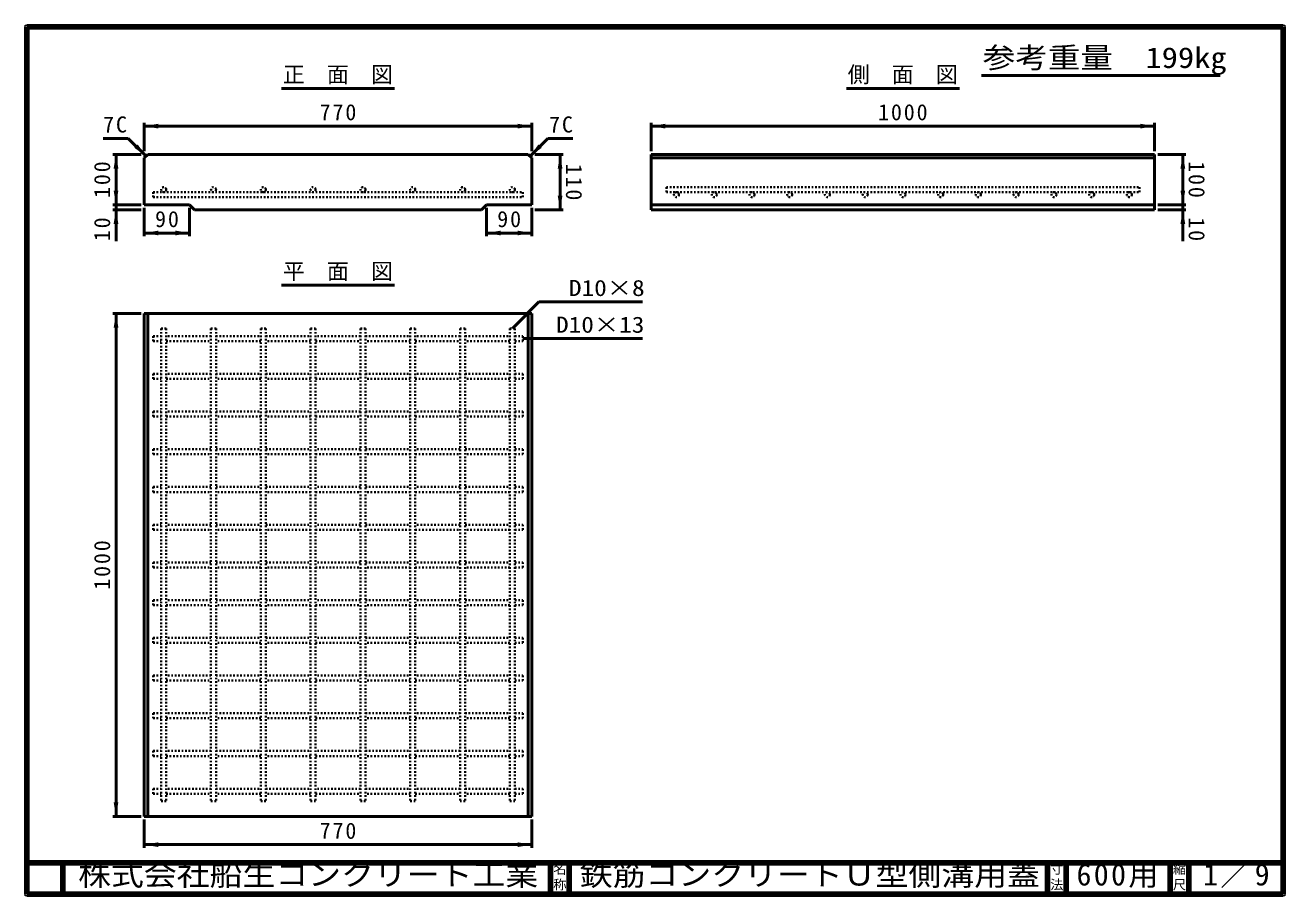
# Model space of a CAD drawing. Units: millimetres, scale not verified. Extents: x 100 to 4105, y 100 to 2870.
import ezdxf
from ezdxf.enums import TextEntityAlignment as Align

# ---------------------------------------------------------------- set-up
doc = ezdxf.new("R2010")
doc.units = ezdxf.units.MM
doc.header["$LTSCALE"] = 5
doc.linetypes.add('USER1', pattern=[2.2, 1, -1.2])
doc.layers.add('V-nasSTD', color=7, linetype='USER1', lineweight=35)
doc.styles.add('ＭＳ ゴシック', font='')
doc.styles.get('ＭＳ ゴシック').set_extended_font_data('MS Gothic')

msp = doc.modelspace()

# ---------------------------------------------------------------- hatches: boundary and pattern name
at = {"layer": 'V-nasSTD'}
for points in [[(523.752, 2556.279), (478.752, 2548.779), (523.752, 2541.279)], [(1665.752, 2541.279), (1710.752, 2548.779), (1665.752, 2556.279)], [(2135.752, 2556.279), (2090.752, 2548.779), (2135.752, 2541.279)], [(3645.752, 2541.279), (3690.752, 2548.779), (3645.752, 2556.279)], [(457.835, 2490.302), (484.352, 2453.179), (447.229, 2479.695)], [(1731.668, 2490.302), (1705.152, 2453.179), (1742.275, 2479.695)], [(396.252, 2413.779), (388.752, 2458.779), (381.252, 2413.779)], [(1793.252, 2413.779), (1800.752, 2458.779), (1808.252, 2413.779)], [(3773.252, 2413.779), (3780.752, 2458.779), (3788.252, 2413.779)], [(381.252, 2343.779), (388.752, 2298.779), (396.252, 2343.779)], [(1808.252, 2327.779), (1800.752, 2282.779), (1793.252, 2327.779)], [(3788.252, 2343.779), (3780.752, 2298.779), (3773.252, 2343.779)], [(396.252, 2237.779), (388.752, 2282.779), (381.252, 2237.779)], [(3773.252, 2237.779), (3780.752, 2282.779), (3788.252, 2237.779)], [(523.752, 2216.279), (478.752, 2208.779), (523.752, 2201.279)], [(577.752, 2201.279), (622.752, 2208.779), (577.752, 2216.279)], [(1611.752, 2216.279), (1566.752, 2208.779), (1611.752, 2201.279)], [(1665.752, 2201.279), (1710.752, 2208.779), (1665.752, 2216.279)], [(396.252, 1907.779), (388.752, 1952.779), (381.252, 1907.779)], [(381.252, 397.779), (388.752, 352.779), (396.252, 397.779)], [(523.752, 255.279), (478.752, 262.779), (523.752, 270.279)], [(1665.752, 270.279), (1710.752, 262.779), (1665.752, 255.279)]]:
    msp.add_hatch(color=256, dxfattribs=at).paths.add_polyline_path(points)

# ---------------------------------------------------------------- linework, layer by layer
at = {"layer": 'V-nasSTD', "linetype": 'Continuous', "lineweight": 100}
for p, q in [((105, 2865), (105, 105)), ((4100, 2865), (105, 2865)), ((4100, 105), (4100, 2865)), ((105, 205), (4100, 205)), ((220, 205), (220, 105)), ((1770, 205), (1770, 105)), ((1830, 205), (1830, 105)), ((3350, 205), (3350, 105)), ((3410, 205), (3410, 105)), ((3740, 205), (3740, 105)), ((3800, 205), (3800, 105)), ((105, 105), (4100, 105))]:
    msp.add_line(p, q, dxfattribs=at)
at = {"layer": 'V-nasSTD', "linetype": 'Continuous', "lineweight": 50}
for p, q in [((3140.5, 2709.753), (3900, 2709.753)), ((915.252, 2668.779), (1274.252, 2668.779)), ((2711.252, 2668.779), (3070.252, 2668.779)), ((478.752, 2558.779), (478.752, 2468.779)), ((1710.752, 2548.779), (478.752, 2548.779)), ((1710.752, 2558.779), (1710.752, 2468.779)), ((2090.752, 2558.779), (2090.752, 2468.779)), ((3690.752, 2548.779), (2090.752, 2548.779)), ((3690.752, 2558.779), (3690.752, 2468.779)), ((427.783, 2509.747), (347.783, 2509.747)), ((484.352, 2453.179), (427.783, 2509.747)), ((1705.152, 2453.179), (1761.72, 2509.747)), ((1761.72, 2509.747), (1841.72, 2509.747)), ((468.752, 2458.779), (378.752, 2458.779)), ((388.752, 2458.779), (388.752, 2298.779)), ((489.952, 2458.779), (478.752, 2447.579)), ((478.752, 2447.579), (478.752, 2298.779)), ((1699.552, 2458.779), (489.952, 2458.779)), ((1699.552, 2458.779), (1710.752, 2447.579)), ((1710.752, 2298.779), (1710.752, 2447.579)), ((1720.752, 2458.779), (1810.752, 2458.779)), ((1800.752, 2458.779), (1800.752, 2282.779)), ((2090.752, 2458.779), (2090.752, 2282.779)), ((3690.752, 2458.779), (2090.752, 2458.779)), ((3690.752, 2447.579), (2090.752, 2447.579)), ((3690.752, 2282.779), (3690.752, 2458.779)), ((3700.752, 2458.779), (3790.752, 2458.779)), ((3780.752, 2458.779), (3780.752, 2298.779)), ((468.752, 2298.779), (378.752, 2298.779)), ((388.752, 2298.779), (388.752, 2282.779)), ((478.752, 2298.779), (622.752, 2298.779)), ((478.752, 2288.779), (478.752, 2198.779)), ((622.752, 2298.779), (638.752, 2282.779)), ((622.752, 2288.779), (622.752, 2198.779)), ((1550.752, 2282.779), (1566.752, 2298.779)), ((1566.752, 2298.779), (1710.752, 2298.779)), ((1566.752, 2288.779), (1566.752, 2198.779)), ((1710.752, 2288.779), (1710.752, 2198.779)), ((2090.752, 2298.779), (3690.752, 2298.779)), ((3700.752, 2298.779), (3790.752, 2298.779)), ((3780.752, 2298.779), (3780.752, 2282.779)), ((468.752, 2282.779), (378.752, 2282.779)), ((388.752, 2282.779), (388.752, 2182.779)), ((638.752, 2282.779), (1550.752, 2282.779)), ((1720.752, 2282.779), (1810.752, 2282.779)), ((2090.752, 2282.779), (3690.752, 2282.779)), ((3700.752, 2282.779), (3790.752, 2282.779)), ((3780.752, 2282.779), (3780.752, 2182.779)), ((478.752, 2208.779), (622.752, 2208.779)), ((1566.752, 2208.779), (1710.752, 2208.779)), ((915.252, 2042.779), (1274.252, 2042.779)), ((1649.152, 1904.779), (1732.752, 1989.632)), ((2062.752, 1989.632), (1732.752, 1989.632)), ((378.752, 1952.779), (468.752, 1952.779)), ((388.752, 1952.779), (388.752, 352.779)), ((478.752, 1952.779), (478.752, 352.779)), ((1710.752, 1952.779), (478.752, 1952.779)), ((489.952, 352.779), (489.952, 1952.779)), ((1699.552, 352.779), (1699.552, 1952.779)), ((1710.752, 352.779), (1710.752, 1952.779)), ((2062.752, 1872.779), (1682.752, 1872.779)), ((378.752, 352.779), (468.752, 352.779)), ((478.752, 352.779), (1710.752, 352.779)), ((478.752, 252.779), (478.752, 342.779)), ((1710.752, 252.779), (1710.752, 342.779)), ((1710.752, 262.779), (478.752, 262.779))]:
    msp.add_line(p, q, dxfattribs=at)
at = {"layer": 'V-nasSTD'}
for p, q in [((506.752, 2338.779), (506.752, 2322.779)), ((506.752, 2338.779), (1682.752, 2338.779)), ((1682.752, 2338.779), (1682.752, 2322.779)), ((2138.752, 2354.779), (3642.752, 2354.779)), ((2138.752, 2338.779), (2138.752, 2354.779)), ((2138.752, 2338.779), (3642.752, 2338.779)), ((3642.752, 2338.779), (3642.752, 2354.779)), ((506.752, 2322.779), (1682.752, 2322.779)), ((532.352, 1904.779), (532.352, 400.779)), ((532.352, 1904.779), (548.352, 1904.779)), ((548.352, 1904.779), (548.352, 400.779)), ((690.752, 1904.779), (690.752, 400.779)), ((690.752, 1904.779), (706.752, 1904.779)), ((706.752, 1904.779), (706.752, 400.779)), ((849.152, 1904.779), (849.152, 400.779)), ((849.152, 1904.779), (865.152, 1904.779)), ((865.152, 1904.779), (865.152, 400.779)), ((1007.552, 1904.779), (1007.552, 400.779)), ((1007.552, 1904.779), (1023.552, 1904.779)), ((1023.552, 1904.779), (1023.552, 400.779)), ((1165.952, 1904.779), (1165.952, 400.779)), ((1165.952, 1904.779), (1181.952, 1904.779)), ((1181.952, 1904.779), (1181.952, 400.779)), ((1324.352, 1904.779), (1324.352, 400.779)), ((1324.352, 1904.779), (1340.352, 1904.779)), ((1340.352, 1904.779), (1340.352, 400.779)), ((1482.752, 1904.779), (1482.752, 400.779)), ((1482.752, 1904.779), (1498.752, 1904.779)), ((1498.752, 1904.779), (1498.752, 400.779)), ((1641.152, 1904.779), (1641.152, 400.779)), ((1641.152, 1904.779), (1657.152, 1904.779)), ((1657.152, 1904.779), (1657.152, 400.779)), ((506.752, 1880.779), (506.752, 1864.779)), ((506.752, 1880.779), (532.352, 1880.779)), ((506.752, 1864.779), (532.352, 1864.779)), ((690.752, 1880.779), (548.352, 1880.779)), ((548.352, 1864.779), (690.752, 1864.779)), ((706.752, 1880.779), (849.152, 1880.779)), ((849.152, 1864.779), (706.752, 1864.779)), ((865.152, 1880.779), (1007.552, 1880.779)), ((1007.552, 1864.779), (865.152, 1864.779)), ((1165.952, 1880.779), (1023.552, 1880.779)), ((1023.552, 1864.779), (1165.952, 1864.779)), ((1181.952, 1880.779), (1324.352, 1880.779)), ((1324.352, 1864.779), (1181.952, 1864.779)), ((1482.752, 1880.779), (1340.352, 1880.779)), ((1340.352, 1864.779), (1482.752, 1864.779)), ((1498.752, 1880.779), (1641.152, 1880.779)), ((1641.152, 1864.779), (1498.752, 1864.779)), ((1657.152, 1880.779), (1682.752, 1880.779)), ((1657.152, 1864.779), (1682.752, 1864.779)), ((1682.752, 1880.779), (1682.752, 1864.779)), ((506.752, 1760.779), (506.752, 1744.779)), ((506.752, 1760.779), (532.352, 1760.779)), ((506.752, 1744.779), (532.352, 1744.779)), ((690.752, 1760.779), (548.352, 1760.779)), ((548.352, 1744.779), (690.752, 1744.779)), ((706.752, 1760.779), (849.152, 1760.779)), ((849.152, 1744.779), (706.752, 1744.779)), ((865.152, 1760.779), (1007.552, 1760.779)), ((1007.552, 1744.779), (865.152, 1744.779)), ((1165.952, 1760.779), (1023.552, 1760.779)), ((1023.552, 1744.779), (1165.952, 1744.779)), ((1181.952, 1760.779), (1324.352, 1760.779)), ((1324.352, 1744.779), (1181.952, 1744.779)), ((1482.752, 1760.779), (1340.352, 1760.779)), ((1340.352, 1744.779), (1482.752, 1744.779)), ((1498.752, 1760.779), (1641.152, 1760.779)), ((1641.152, 1744.779), (1498.752, 1744.779)), ((1657.152, 1760.779), (1682.752, 1760.779)), ((1657.152, 1744.779), (1682.752, 1744.779)), ((1682.752, 1760.779), (1682.752, 1744.779)), ((506.752, 1640.779), (506.752, 1624.779)), ((506.752, 1640.779), (532.352, 1640.779)), ((506.752, 1624.779), (532.352, 1624.779)), ((690.752, 1640.779), (548.352, 1640.779)), ((548.352, 1624.779), (690.752, 1624.779)), ((706.752, 1640.779), (849.152, 1640.779)), ((849.152, 1624.779), (706.752, 1624.779)), ((865.152, 1640.779), (1007.552, 1640.779)), ((1007.552, 1624.779), (865.152, 1624.779)), ((1165.952, 1640.779), (1023.552, 1640.779)), ((1023.552, 1624.779), (1165.952, 1624.779)), ((1181.952, 1640.779), (1324.352, 1640.779)), ((1324.352, 1624.779), (1181.952, 1624.779)), ((1482.752, 1640.779), (1340.352, 1640.779)), ((1340.352, 1624.779), (1482.752, 1624.779)), ((1498.752, 1640.779), (1641.152, 1640.779)), ((1641.152, 1624.779), (1498.752, 1624.779)), ((1657.152, 1640.779), (1682.752, 1640.779)), ((1657.152, 1624.779), (1682.752, 1624.779)), ((1682.752, 1640.779), (1682.752, 1624.779)), ((506.752, 1520.779), (506.752, 1504.779)), ((506.752, 1520.779), (532.352, 1520.779)), ((506.752, 1504.779), (532.352, 1504.779)), ((690.752, 1520.779), (548.352, 1520.779)), ((548.352, 1504.779), (690.752, 1504.779)), ((706.752, 1520.779), (849.152, 1520.779)), ((849.152, 1504.779), (706.752, 1504.779)), ((865.152, 1520.779), (1007.552, 1520.779)), ((1007.552, 1504.779), (865.152, 1504.779)), ((1165.952, 1520.779), (1023.552, 1520.779)), ((1023.552, 1504.779), (1165.952, 1504.779)), ((1181.952, 1520.779), (1324.352, 1520.779)), ((1324.352, 1504.779), (1181.952, 1504.779)), ((1482.752, 1520.779), (1340.352, 1520.779)), ((1340.352, 1504.779), (1482.752, 1504.779)), ((1498.752, 1520.779), (1641.152, 1520.779)), ((1641.152, 1504.779), (1498.752, 1504.779)), ((1657.152, 1520.779), (1682.752, 1520.779)), ((1657.152, 1504.779), (1682.752, 1504.779)), ((1682.752, 1520.779), (1682.752, 1504.779)), ((506.752, 1400.779), (506.752, 1384.779)), ((506.752, 1400.779), (532.352, 1400.779)), ((506.752, 1384.779), (532.352, 1384.779)), ((690.752, 1400.779), (548.352, 1400.779)), ((548.352, 1384.779), (690.752, 1384.779)), ((706.752, 1400.779), (849.152, 1400.779)), ((849.152, 1384.779), (706.752, 1384.779)), ((865.152, 1400.779), (1007.552, 1400.779)), ((1007.552, 1384.779), (865.152, 1384.779)), ((1165.952, 1400.779), (1023.552, 1400.779)), ((1023.552, 1384.779), (1165.952, 1384.779)), ((1181.952, 1400.779), (1324.352, 1400.779)), ((1324.352, 1384.779), (1181.952, 1384.779)), ((1482.752, 1400.779), (1340.352, 1400.779)), ((1340.352, 1384.779), (1482.752, 1384.779)), ((1498.752, 1400.779), (1641.152, 1400.779)), ((1641.152, 1384.779), (1498.752, 1384.779)), ((1657.152, 1400.779), (1682.752, 1400.779)), ((1657.152, 1384.779), (1682.752, 1384.779)), ((1682.752, 1400.779), (1682.752, 1384.779)), ((506.752, 1280.779), (506.752, 1264.779)), ((506.752, 1280.779), (532.352, 1280.779)), ((506.752, 1264.779), (532.352, 1264.779)), ((690.752, 1280.779), (548.352, 1280.779)), ((548.352, 1264.779), (690.752, 1264.779)), ((706.752, 1280.779), (849.152, 1280.779)), ((849.152, 1264.779), (706.752, 1264.779)), ((865.152, 1280.779), (1007.552, 1280.779)), ((1007.552, 1264.779), (865.152, 1264.779)), ((1165.952, 1280.779), (1023.552, 1280.779)), ((1023.552, 1264.779), (1165.952, 1264.779)), ((1181.952, 1280.779), (1324.352, 1280.779)), ((1324.352, 1264.779), (1181.952, 1264.779)), ((1482.752, 1280.779), (1340.352, 1280.779)), ((1340.352, 1264.779), (1482.752, 1264.779)), ((1498.752, 1280.779), (1641.152, 1280.779)), ((1641.152, 1264.779), (1498.752, 1264.779)), ((1657.152, 1280.779), (1682.752, 1280.779)), ((1657.152, 1264.779), (1682.752, 1264.779)), ((1682.752, 1280.779), (1682.752, 1264.779)), ((506.752, 1160.779), (506.752, 1144.779)), ((506.752, 1160.779), (532.352, 1160.779)), ((506.752, 1144.779), (532.352, 1144.779)), ((690.752, 1160.779), (548.352, 1160.779)), ((548.352, 1144.779), (690.752, 1144.779)), ((706.752, 1160.779), (849.152, 1160.779)), ((849.152, 1144.779), (706.752, 1144.779)), ((865.152, 1160.779), (1007.552, 1160.779)), ((1007.552, 1144.779), (865.152, 1144.779)), ((1165.952, 1160.779), (1023.552, 1160.779)), ((1023.552, 1144.779), (1165.952, 1144.779)), ((1181.952, 1160.779), (1324.352, 1160.779)), ((1324.352, 1144.779), (1181.952, 1144.779)), ((1482.752, 1160.779), (1340.352, 1160.779)), ((1340.352, 1144.779), (1482.752, 1144.779)), ((1498.752, 1160.779), (1641.152, 1160.779)), ((1641.152, 1144.779), (1498.752, 1144.779)), ((1657.152, 1160.779), (1682.752, 1160.779)), ((1657.152, 1144.779), (1682.752, 1144.779)), ((1682.752, 1160.779), (1682.752, 1144.779)), ((506.752, 1040.779), (506.752, 1024.779)), ((506.752, 1040.779), (532.352, 1040.779)), ((506.752, 1024.779), (532.352, 1024.779)), ((690.752, 1040.779), (548.352, 1040.779)), ((548.352, 1024.779), (690.752, 1024.779)), ((706.752, 1040.779), (849.152, 1040.779)), ((849.152, 1024.779), (706.752, 1024.779)), ((865.152, 1040.779), (1007.552, 1040.779)), ((1007.552, 1024.779), (865.152, 1024.779)), ((1165.952, 1040.779), (1023.552, 1040.779)), ((1023.552, 1024.779), (1165.952, 1024.779)), ((1181.952, 1040.779), (1324.352, 1040.779)), ((1324.352, 1024.779), (1181.952, 1024.779)), ((1482.752, 1040.779), (1340.352, 1040.779)), ((1340.352, 1024.779), (1482.752, 1024.779)), ((1498.752, 1040.779), (1641.152, 1040.779)), ((1641.152, 1024.779), (1498.752, 1024.779)), ((1657.152, 1040.779), (1682.752, 1040.779)), ((1657.152, 1024.779), (1682.752, 1024.779)), ((1682.752, 1040.779), (1682.752, 1024.779)), ((506.752, 920.779), (506.752, 904.779)), ((506.752, 920.779), (532.352, 920.779)), ((506.752, 904.779), (532.352, 904.779)), ((690.752, 920.779), (548.352, 920.779)), ((548.352, 904.779), (690.752, 904.779)), ((706.752, 920.779), (849.152, 920.779)), ((849.152, 904.779), (706.752, 904.779)), ((865.152, 920.779), (1007.552, 920.779)), ((1007.552, 904.779), (865.152, 904.779)), ((1165.952, 920.779), (1023.552, 920.779)), ((1023.552, 904.779), (1165.952, 904.779)), ((1181.952, 920.779), (1324.352, 920.779)), ((1324.352, 904.779), (1181.952, 904.779)), ((1482.752, 920.779), (1340.352, 920.779)), ((1340.352, 904.779), (1482.752, 904.779)), ((1498.752, 920.779), (1641.152, 920.779)), ((1641.152, 904.779), (1498.752, 904.779)), ((1657.152, 920.779), (1682.752, 920.779)), ((1657.152, 904.779), (1682.752, 904.779)), ((1682.752, 920.779), (1682.752, 904.779)), ((506.752, 800.779), (506.752, 784.779)), ((506.752, 800.779), (532.352, 800.779)), ((506.752, 784.779), (532.352, 784.779)), ((690.752, 800.779), (548.352, 800.779)), ((548.352, 784.779), (690.752, 784.779)), ((706.752, 800.779), (849.152, 800.779)), ((849.152, 784.779), (706.752, 784.779)), ((865.152, 800.779), (1007.552, 800.779)), ((1007.552, 784.779), (865.152, 784.779)), ((1165.952, 800.779), (1023.552, 800.779)), ((1023.552, 784.779), (1165.952, 784.779)), ((1181.952, 800.779), (1324.352, 800.779)), ((1324.352, 784.779), (1181.952, 784.779)), ((1482.752, 800.779), (1340.352, 800.779)), ((1340.352, 784.779), (1482.752, 784.779)), ((1498.752, 800.779), (1641.152, 800.779)), ((1641.152, 784.779), (1498.752, 784.779)), ((1657.152, 800.779), (1682.752, 800.779)), ((1657.152, 784.779), (1682.752, 784.779)), ((1682.752, 800.779), (1682.752, 784.779)), ((506.752, 680.779), (506.752, 664.779)), ((506.752, 680.779), (532.352, 680.779)), ((506.752, 664.779), (532.352, 664.779)), ((690.752, 680.779), (548.352, 680.779)), ((548.352, 664.779), (690.752, 664.779)), ((706.752, 680.779), (849.152, 680.779)), ((849.152, 664.779), (706.752, 664.779)), ((865.152, 680.779), (1007.552, 680.779)), ((1007.552, 664.779), (865.152, 664.779)), ((1165.952, 680.779), (1023.552, 680.779)), ((1023.552, 664.779), (1165.952, 664.779)), ((1181.952, 680.779), (1324.352, 680.779)), ((1324.352, 664.779), (1181.952, 664.779)), ((1482.752, 680.779), (1340.352, 680.779)), ((1340.352, 664.779), (1482.752, 664.779)), ((1498.752, 680.779), (1641.152, 680.779)), ((1641.152, 664.779), (1498.752, 664.779)), ((1657.152, 680.779), (1682.752, 680.779)), ((1657.152, 664.779), (1682.752, 664.779)), ((1682.752, 680.779), (1682.752, 664.779)), ((506.752, 560.779), (506.752, 544.779)), ((506.752, 560.779), (532.352, 560.779)), ((690.752, 560.779), (548.352, 560.779)), ((706.752, 560.779), (849.152, 560.779)), ((865.152, 560.779), (1007.552, 560.779)), ((1165.952, 560.779), (1023.552, 560.779)), ((1181.952, 560.779), (1324.352, 560.779)), ((1482.752, 560.779), (1340.352, 560.779)), ((1498.752, 560.779), (1641.152, 560.779)), ((1657.152, 560.779), (1682.752, 560.779)), ((1682.752, 560.779), (1682.752, 544.779)), ((506.752, 544.779), (532.352, 544.779)), ((548.352, 544.779), (690.752, 544.779)), ((849.152, 544.779), (706.752, 544.779)), ((1007.552, 544.779), (865.152, 544.779)), ((1023.552, 544.779), (1165.952, 544.779)), ((1324.352, 544.779), (1181.952, 544.779)), ((1340.352, 544.779), (1482.752, 544.779)), ((1641.152, 544.779), (1498.752, 544.779)), ((1657.152, 544.779), (1682.752, 544.779)), ((506.752, 440.779), (506.752, 424.779)), ((506.752, 440.779), (532.352, 440.779)), ((690.752, 440.779), (548.352, 440.779)), ((706.752, 440.779), (849.152, 440.779)), ((865.152, 440.779), (1007.552, 440.779)), ((1165.952, 440.779), (1023.552, 440.779)), ((1181.952, 440.779), (1324.352, 440.779)), ((1482.752, 440.779), (1340.352, 440.779)), ((1498.752, 440.779), (1641.152, 440.779)), ((1657.152, 440.779), (1682.752, 440.779)), ((1682.752, 440.779), (1682.752, 424.779)), ((506.752, 424.779), (532.352, 424.779)), ((532.352, 400.779), (548.352, 400.779)), ((548.352, 424.779), (690.752, 424.779)), ((690.752, 400.779), (706.752, 400.779)), ((849.152, 424.779), (706.752, 424.779)), ((849.152, 400.779), (865.152, 400.779)), ((1007.552, 424.779), (865.152, 424.779)), ((1007.552, 400.779), (1023.552, 400.779)), ((1023.552, 424.779), (1165.952, 424.779)), ((1165.952, 400.779), (1181.952, 400.779)), ((1324.352, 424.779), (1181.952, 424.779)), ((1324.352, 400.779), (1340.352, 400.779)), ((1340.352, 424.779), (1482.752, 424.779)), ((1482.752, 400.779), (1498.752, 400.779)), ((1641.152, 424.779), (1498.752, 424.779)), ((1641.152, 400.779), (1657.152, 400.779)), ((1657.152, 424.779), (1682.752, 424.779))]:
    msp.add_line(p, q, dxfattribs=at)
at = {"layer": 'V-nasSTD', "linetype": 'Continuous', "lineweight": 13}
msp.add_lwpolyline([(100, 100), (100, 2870), (4105, 2870), (4105, 100)], close=True, dxfattribs=at)
at = {"layer": 'V-nasSTD'}
for centre in [(540.352, 2346.779), (698.752, 2346.779), (857.152, 2346.779), (1015.552, 2346.779), (1173.952, 2346.779), (1332.352, 2346.779), (1490.752, 2346.779), (1649.152, 2346.779), (2170.752, 2330.779), (2290.752, 2330.779), (2410.752, 2330.779), (2530.752, 2330.779), (2650.752, 2330.779), (2770.752, 2330.779), (2890.752, 2330.779), (3010.752, 2330.779), (3130.752, 2330.779), (3250.752, 2330.779), (3370.752, 2330.779), (3490.752, 2330.779), (3610.752, 2330.779)]:
    msp.add_circle(centre, 8, dxfattribs=at)

# ---------------------------------------------------------------- texts
at = {"layer": 'V-nasSTD', "style": 'ＭＳ ゴシック'}
for s, height, width, p in [('参考重量\u3000199kg', 65.98, 1.15, (3144.5, 2799.753)), ('D10×8', 51.32, 1.15, (1828.752, 2059.632)), ('D10×13', 51.32, 1.15, (1787.752, 1942.779)), ('株式会社船生コンクリート工業', 69.65, 1.1, (268.25, 202.55)), ('鉄筋コンクリートＵ型側溝用蓋', 69.65, 1.1, (1863.25, 202.47))]:
    msp.add_text(s, height=height, dxfattribs=dict(at, width=width)).set_placement(p, align=Align.TOP_LEFT)
for s, height, p in [('正\u3000面\u3000図', 51.32, (919.252, 2738.779)), ('側\u3000面\u3000図', 51.32, (2715.252, 2738.779)), ('平\u3000面\u3000図', 51.32, (919.252, 2112.779)), ('名', 30.79, (1778.982, 200.999)), ('寸', 30.79, (3358.982, 200.999)), ('縮', 30.79, (3748.982, 200.999)), ('称', 30.79, (1778.976, 151.01)), ('法', 30.79, (3358.976, 151.01)), ('尺', 30.79, (3748.976, 151.01))]:
    msp.add_text(s, height=height, dxfattribs=at).set_placement(p, align=Align.TOP_LEFT)
at = {"layer": 'V-nasSTD', "attachment_point": 1, "style": 'ＭＳ ゴシック'}
for s, insert, char_height in [('\\T1.17;770', (1036.252, 2618.779), 51.32), ('\\T1.17;1000', (2811.752, 2618.779), 51.32), ('\\T1.17;7C', (347.783, 2579.747), 51.32), ('\\T1.17;7C', (1765.72, 2579.747), 51.32), ('\\T1.17;90', (512.931, 2278.779), 51.32), ('\\T1.17;90', (1600.931, 2278.779), 51.32), ('\\T1.17;770', (1036.252, 332.779), 51.32), ('\\T1.16;600用', (3442.75, 202.508), 69.65), ('\\T1.15;1／9', (3845.521, 202.582), 69.65)]:
    msp.add_mtext(s, dxfattribs=dict(at, insert=insert, char_height=char_height))
at = {"layer": 'V-nasSTD', "char_height": 51.32, "attachment_point": 1, "style": 'ＭＳ ゴシック'}
for s, insert, rotation in [('\\T1.17;100', (318.752, 2320.279), 90), ('\\T1.17;110', (1870.752, 2429.279), 270), ('\\T1.17;100', (3850.752, 2437.279), 270), ('\\T1.17;10', (318.752, 2182.779), 90), ('\\T1.17;10', (3850.752, 2258.779), 270), ('\\T1.17;1000', (318.752, 1073.779), 90)]:
    msp.add_mtext(s, dxfattribs=dict(at, insert=insert, rotation=rotation))

doc.saveas('drawing.dxf')
